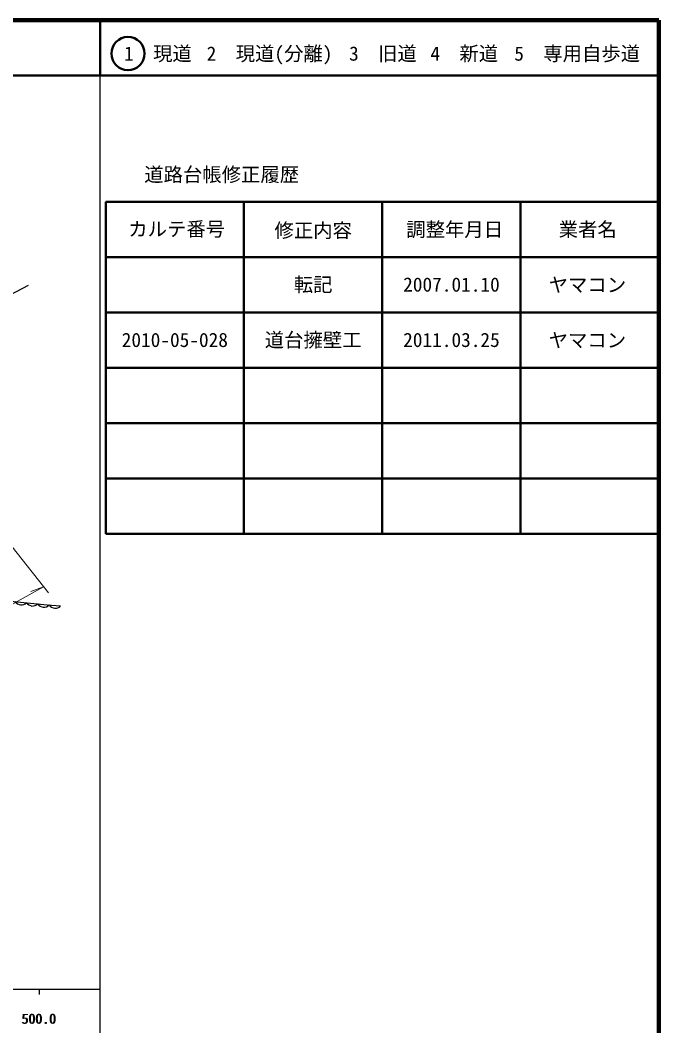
# Model space of a CAD drawing. Units: millimetres, scale not verified. Extents: x 40000 to 680000, y 20000 to 380000.
# Drawn here: x 564530 to 680000, y 198357 to 380000 of the extents above; entities that cross this region are included whole.
import ezdxf
from ezdxf.enums import TextEntityAlignment as Align

# ---------------------------------------------------------------- set-up
doc = ezdxf.new("R2010")
doc.units = ezdxf.units.MM
doc.header["$LTSCALE"] = 1000
for name, color, linetype, lineweight in [('M-BGD', 7, 'Continuous', 25), ('M-BMK-SRVR', 3, 'Continuous', 25), ('M-STR-HTXT', 7, 'Continuous', 13), ('M-TTL', 2, 'Continuous', 140), ('M-TTL-BAND', 7, 'Continuous', 25), ('M-TTL-FRAM', 2, 'Continuous', 50), ('M-TTL-LINE', 7, 'Continuous', 50)]:
    doc.layers.add(name, color=color, linetype=linetype, lineweight=lineweight)
doc.layers.add('M-TTL-TXT', color=7, linetype='Continuous')
doc.styles.add('ＭＳ ゴシック', font='')
doc.styles.get('ＭＳ ゴシック').set_extended_font_data('MS Gothic')

msp = doc.modelspace()

# ---------------------------------------------------------------- linework, layer by layer
at = {"layer": 'M-BGD'}
msp.add_lwpolyline([(514377, 270444), (514750, 270434), (516837, 267809), (518413, 267085), (519142, 266913), (520662, 266982), (525864, 268518), (535270, 271707), (540083, 273937), (544644, 272895), (547442, 273552), (552016, 274487), (556316, 274913), (561602, 275145), (563380, 275019), (569411, 274423), (571854, 274198)], dxfattribs=at)
for centre, radius, start, end in [((564752, 275687), 1304, 212.13836, 316.56388), ((566803, 275484), 1304, 212.13836, 316.56388), ((568852, 275268), 1295, 211.69522, 317.15848), ((570901, 275088), 1304, 212.53615, 316.96168)]:
    msp.add_arc(centre, radius, start, end, dxfattribs=at)
at = {"layer": 'M-BMK-SRVR'}
msp.add_line((547398, 322415), (566022, 332118), dxfattribs=at)
at = {"layer": 'M-STR-HTXT'}
for p, q in [((563080, 284878), (569648, 276547)), ((568785, 277641), (566479, 276800))]:
    msp.add_line(p, q, dxfattribs=at)
msp.add_lwpolyline([(540351, 262675), (555633, 270368), (568785, 277641)], dxfattribs=at)
at = {"layer": 'M-TTL'}
for p, q in [((680000, 380000), (40000, 380000)), ((680000, 20000), (680000, 380000))]:
    msp.add_line(p, q, dxfattribs=at)
at = {"layer": 'M-TTL-BAND'}
for p, q in [((579000, 20000), (579000, 370000)), ((40000, 205000), (579000, 205000)), ((568000, 205000), (568000, 204000))]:
    msp.add_line(p, q, dxfattribs=at)
at = {"layer": 'M-TTL-FRAM'}
for p, q in [((580000, 347197), (580000, 287197)), ((580000, 347197), (680000, 347197)), ((580000, 287197), (680000, 287197))]:
    msp.add_line(p, q, dxfattribs=at)
at = {"layer": 'M-TTL-LINE'}
for p, q in [((579000, 380000), (579000, 370000)), ((40000, 370000), (680000, 370000)), ((605000, 347197), (605000, 287197)), ((630000, 347197), (630000, 287197)), ((655000, 347197), (655000, 287197)), ((580000, 337197), (680000, 337197)), ((580000, 327197), (680000, 327197)), ((580000, 317197), (680000, 317197)), ((580000, 307197), (680000, 307197)), ((580000, 297197), (680000, 297197))]:
    msp.add_line(p, q, dxfattribs=at)
msp.add_circle((584031, 373958), 3000, dxfattribs=at)

# ---------------------------------------------------------------- texts
at = {"layer": 'M-TTL-BAND', "style": 'ＭＳ ゴシック'}
for p in [(567844, 198195), (568000, 198195)]:
    msp.add_text('500.0', height=1833, dxfattribs=at).set_placement(p, align=Align.BOTTOM_CENTER)
at = {"layer": 'M-TTL-TXT', "style": 'ＭＳ ゴシック'}
for s, p in [('1\u3000現道', (589448, 373958)), ('2\u3000現道(分離)', (609619, 373958)), ('3\u3000旧道', (630121, 373958)), ('4\u3000新道', (644824, 373958)), ('5\u3000専用自歩道', (665228, 373958)), ('道路台帳修正履歴', (600968, 352113)), ('カルテ番号', (592839, 342277)), ('修正内容', (617509, 342023)), ('調整年月日', (643089, 342197)), ('業者名', (667134, 342197)), ('転記', (617500, 332245)), ('2007.01.10', (642500, 332245)), ('ヤマコン', (667077, 332189)), ('2010-05-028', (592500, 322245)), ('道台擁壁工', (617500, 322245)), ('2011.03.25', (642500, 322245)), ('ヤマコン', (667077, 322189))]:
    msp.add_text(s, height=2566, dxfattribs=at).set_placement(p, align=Align.MIDDLE_CENTER)

doc.saveas('drawing.dxf')
